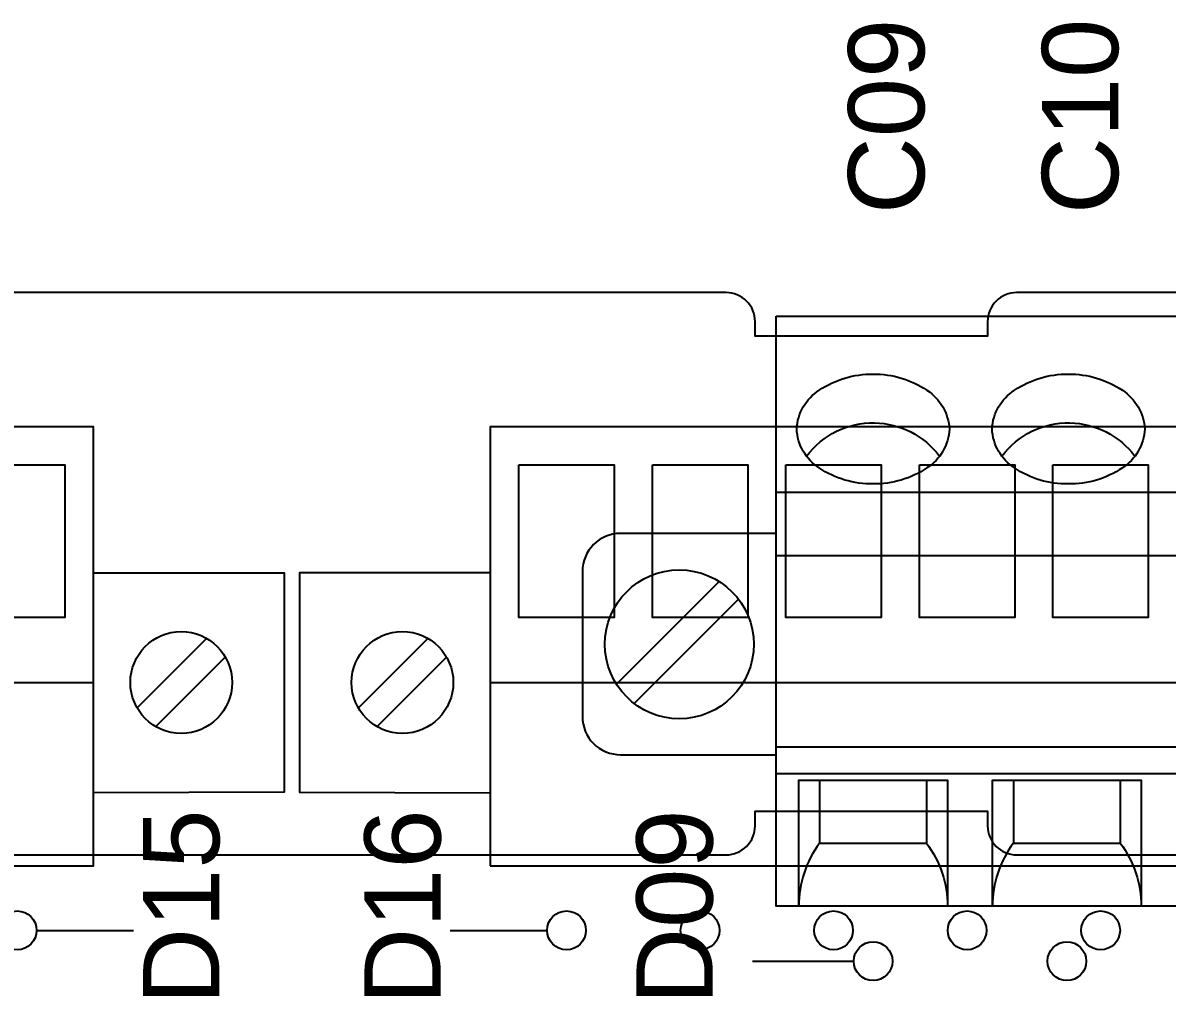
# Model space of a CAD drawing. Extents: x 0.3 to 23.7, y 0.2 to 17.8.
# Drawn here: x 20.025 to 21.206, y 4.316 to 5.32 of the extents above; entities that cross this region are included whole.
import ezdxf

# ---------------------------------------------------------------- set-up
doc = ezdxf.new("R2010")
doc.units = 0
doc.header["$MEASUREMENT"] = 0
for name, color, linetype in [('2_01__0-__EMPTY', 7, 'CONTINUOUS'), ('2_03__B-___3__DI___4__DO__', 7, 'CONTINUOUS'), ('2_04__1-___4__DI___4__DO_E', 7, 'CONTINUOUS'), ('2_05__C-___4__DI___4__DO_F', 7, 'CONTINUOUS'), ('2_06__D-___4__DI___3__DO_E', 7, 'CONTINUOUS'), ('2_07__2A___8__DO__ELECTROM', 7, 'CONTINUOUS'), ('2_08__2B___8__DO__ELECTROM', 7, 'CONTINUOUS'), ('2_09__2C___8__DO_ELECTROME', 7, 'CONTINUOUS'), ('2_10__2D___8__DO_ELECTROME', 7, 'CONTINUOUS'), ('2_11__2G___8__DO_ELECTROME', 7, 'CONTINUOUS'), ('2_12__3-___8__DI', 7, 'CONTINUOUS'), ('2_13__4-___14__DI', 7, 'CONTINUOUS'), ('2_14__5-___8__AI___20_MA_O', 7, 'CONTINUOUS'), ('2_15__6-___4__AI___4__AO__', 7, 'CONTINUOUS'), ('3_01__0-__EMPTY', 7, 'CONTINUOUS'), ('3_02__B-___3__DI___4__DO__', 7, 'CONTINUOUS'), ('3_03__1-___4__DI___4__DO_E', 7, 'CONTINUOUS'), ('3_04__C-___4__DI___4__DO_F', 7, 'CONTINUOUS'), ('3_05__D-___4__DI___3__DO_E', 7, 'CONTINUOUS'), ('3_06__2A___8__DO__ELECTROM', 7, 'CONTINUOUS'), ('3_07__2B___8__DO__ELECTROM', 7, 'CONTINUOUS'), ('3_08__2C___8__DO_ELECTROME', 7, 'CONTINUOUS'), ('3_09__2D___8__DO_ELECTROME', 7, 'CONTINUOUS'), ('3_10__2G___8__DO_ELECTROME', 7, 'CONTINUOUS'), ('3_11__3-___8__DI', 7, 'CONTINUOUS'), ('3_12__4-___14__DI', 7, 'CONTINUOUS'), ('3_13__5-___8__AI___20_MA_O', 7, 'CONTINUOUS'), ('3_14__6-___4__AI___4__AO__', 7, 'CONTINUOUS'), ('3_15__9-___10__RTD_INPUTS', 7, 'CONTINUOUS')]:
    doc.layers.add(name, color=color, linetype=linetype)
doc.styles.add('ARIAL', font='arial.ttf')

msp = doc.modelspace()

# ---------------------------------------------------------------- linework, layer by layer
at = {"layer": '3_01__0-__EMPTY'}
for points in [[(22.0158, 5.0419), (21.0505, 5.0419, 0.414214), (21.0206, 5.012), (21.0206, 4.9969), (20.7806, 4.9969), (20.7806, 5.012, 0.414214), (20.7508, 5.0419), (19.8555, 5.0419, 0.414214)], [(19.8555, 4.4619), (20.7508, 4.4619, 0.414214), (20.7806, 4.4918), (20.7806, 4.5069), (21.0206, 4.5069), (21.0206, 4.4918, 0.414214), (21.0505, 4.4619), (22.0158, 4.4619, 0.414214)]]:
    msp.add_lwpolyline(points, format="xyb", dxfattribs=at)
msp.add_lwpolyline([(20.7778, 4.3522), (20.8824, 4.3522)], dxfattribs=at)
for centre in [(20.9024, 4.3522), (21.1024, 4.3522)]:
    msp.add_circle(centre, 0.02, dxfattribs=at)
at = {"layer": '3_02__B-___3__DI___4__DO__'}
msp.add_lwpolyline([(20.8024, 5.0177), (22.4024, 5.0177), (22.4024, 4.4089), (20.8024, 4.4089)], close=True, dxfattribs=at)
for points in [[(20.8236, 4.9012, -0.244062), (20.8467, 4.9412, -0.154167), (20.9024, 4.9578, -0.154167), (20.958, 4.9412, -0.236767), (20.9811, 4.9012, -0.24406), (20.958, 4.8611, -0.154167), (20.9024, 4.8446, -0.154167), (20.8467, 4.8611, -0.244061)], [(21.0252, 4.9012, -0.244062), (21.0483, 4.9412, -0.154167), (21.1039, 4.9578, -0.154167), (21.1596, 4.9412, -0.236767), (21.1827, 4.9012, -0.24406), (21.1596, 4.8611, -0.154167), (21.1039, 4.8445, -0.154167), (21.0483, 4.8611, -0.244061)]]:
    msp.add_lwpolyline(points, format="xyb", close=True, dxfattribs=at)
for points in [[(20.8337, 4.8732, -0.001746), (20.8338, 4.8733, -0.240907), (20.9039, 4.9075, -0.231198), (20.9709, 4.8733, -0.005828), (20.9712, 4.8734)], [(21.0353, 4.8731, -0.001746), (21.0354, 4.8733, -0.240907), (21.1055, 4.9075, -0.231198), (21.1725, 4.8733, -0.005828), (21.1728, 4.8734)], [(20.8024, 4.7935), (20.6417, 4.7935, 0.414169), (20.6024, 4.7541), (20.6024, 4.6046, 0.414258), (20.6417, 4.5652), (20.8024, 4.5652)], [(20.8472, 4.539), (20.8472, 4.4739, 0.162853), (20.8256, 4.4089, 1.944453)], [(20.9575, 4.539), (20.9575, 4.4739, -0.162853), (20.9791, 4.4089, -1.944453)], [(21.0472, 4.539), (21.0472, 4.4739, 0.162853), (21.0256, 4.4089, 1.944453)], [(21.1575, 4.539), (21.1575, 4.4739, -0.162853), (21.1791, 4.4089, -1.944453)]]:
    msp.add_lwpolyline(points, format="xyb", dxfattribs=at)
for points in [[(20.8024, 4.8361), (22.4024, 4.8361)], [(20.8024, 4.7706), (22.4024, 4.7706)], [(20.6375, 4.638), (20.7434, 4.7439)], [(20.6559, 4.618), (20.7635, 4.7255)], [(20.8024, 4.5735), (22.4024, 4.5735)], [(20.8024, 4.5457), (22.4024, 4.5457)], [(20.8256, 4.4089), (20.8256, 4.539), (20.9791, 4.539), (20.9791, 4.4089)], [(21.0256, 4.4089), (21.0256, 4.539), (21.1791, 4.539), (21.1791, 4.4089)], [(20.8472, 4.4739), (20.9575, 4.4739)], [(21.0472, 4.4739), (21.1575, 4.4739)], [(20.7778, 4.3522), (20.8824, 4.3522)]]:
    msp.add_lwpolyline(points, dxfattribs=at)
for centre, radius in [((20.7024, 4.6791), 0.0768), ((20.9024, 4.3522), 0.02), ((21.1024, 4.3522), 0.02)]:
    msp.add_circle(centre, radius, dxfattribs=at)
at = {"layer": '3_03__1-___4__DI___4__DO_E'}
msp.add_lwpolyline([(20.8024, 5.0177), (22.4024, 5.0177), (22.4024, 4.4089), (20.8024, 4.4089)], close=True, dxfattribs=at)
for points in [[(20.8236, 4.9012, -0.244062), (20.8467, 4.9412, -0.154167), (20.9024, 4.9578, -0.154167), (20.958, 4.9412, -0.236767), (20.9811, 4.9012, -0.24406), (20.958, 4.8611, -0.154167), (20.9024, 4.8446, -0.154167), (20.8467, 4.8611, -0.244061)], [(21.0252, 4.9012, -0.244062), (21.0483, 4.9412, -0.154167), (21.1039, 4.9578, -0.154167), (21.1596, 4.9412, -0.236767), (21.1827, 4.9012, -0.24406), (21.1596, 4.8611, -0.154167), (21.1039, 4.8445, -0.154167), (21.0483, 4.8611, -0.244061)]]:
    msp.add_lwpolyline(points, format="xyb", close=True, dxfattribs=at)
for points in [[(20.8337, 4.8732, -0.001746), (20.8338, 4.8733, -0.240907), (20.9039, 4.9075, -0.231198), (20.9709, 4.8733, -0.005828), (20.9712, 4.8734)], [(21.0353, 4.8731, -0.001746), (21.0354, 4.8733, -0.240907), (21.1055, 4.9075, -0.231198), (21.1725, 4.8733, -0.005828), (21.1728, 4.8734)], [(20.8024, 4.7935), (20.6417, 4.7935, 0.414169), (20.6024, 4.7541), (20.6024, 4.6046, 0.414258), (20.6417, 4.5652), (20.8024, 4.5652)], [(20.8472, 4.539), (20.8472, 4.4739, 0.162853), (20.8256, 4.4089, 1.944453)], [(20.9575, 4.539), (20.9575, 4.4739, -0.162853), (20.9791, 4.4089, -1.944453)], [(21.0472, 4.539), (21.0472, 4.4739, 0.162853), (21.0256, 4.4089, 1.944453)], [(21.1575, 4.539), (21.1575, 4.4739, -0.162853), (21.1791, 4.4089, -1.944453)]]:
    msp.add_lwpolyline(points, format="xyb", dxfattribs=at)
for points in [[(20.8024, 4.8361), (22.4024, 4.8361)], [(20.8024, 4.7706), (22.4024, 4.7706)], [(20.6375, 4.638), (20.7434, 4.7439)], [(20.6559, 4.618), (20.7635, 4.7255)], [(20.8024, 4.5735), (22.4024, 4.5735)], [(20.8024, 4.5457), (22.4024, 4.5457)], [(20.8256, 4.4089), (20.8256, 4.539), (20.9791, 4.539), (20.9791, 4.4089)], [(21.0256, 4.4089), (21.0256, 4.539), (21.1791, 4.539), (21.1791, 4.4089)], [(20.8472, 4.4739), (20.9575, 4.4739)], [(21.0472, 4.4739), (21.1575, 4.4739)], [(20.7778, 4.3522), (20.8824, 4.3522)]]:
    msp.add_lwpolyline(points, dxfattribs=at)
for centre, radius in [((20.7024, 4.6791), 0.0768), ((20.9024, 4.3522), 0.02), ((21.1024, 4.3522), 0.02)]:
    msp.add_circle(centre, radius, dxfattribs=at)
at = {"layer": '3_04__C-___4__DI___4__DO_F'}
msp.add_lwpolyline([(20.8024, 5.0177), (22.4024, 5.0177), (22.4024, 4.4089), (20.8024, 4.4089)], close=True, dxfattribs=at)
for points in [[(20.8236, 4.9012, -0.244062), (20.8467, 4.9412, -0.154167), (20.9024, 4.9578, -0.154167), (20.958, 4.9412, -0.236767), (20.9811, 4.9012, -0.24406), (20.958, 4.8611, -0.154167), (20.9024, 4.8446, -0.154167), (20.8467, 4.8611, -0.244061)], [(21.0252, 4.9012, -0.244062), (21.0483, 4.9412, -0.154167), (21.1039, 4.9578, -0.154167), (21.1596, 4.9412, -0.236767), (21.1827, 4.9012, -0.24406), (21.1596, 4.8611, -0.154167), (21.1039, 4.8445, -0.154167), (21.0483, 4.8611, -0.244061)]]:
    msp.add_lwpolyline(points, format="xyb", close=True, dxfattribs=at)
for points in [[(20.8337, 4.8732, -0.001746), (20.8338, 4.8733, -0.240907), (20.9039, 4.9075, -0.231198), (20.9709, 4.8733, -0.005828), (20.9712, 4.8734)], [(21.0353, 4.8731, -0.001746), (21.0354, 4.8733, -0.240907), (21.1055, 4.9075, -0.231198), (21.1725, 4.8733, -0.005828), (21.1728, 4.8734)], [(20.8024, 4.7935), (20.6417, 4.7935, 0.414169), (20.6024, 4.7541), (20.6024, 4.6046, 0.414258), (20.6417, 4.5652), (20.8024, 4.5652)], [(20.8472, 4.539), (20.8472, 4.4739, 0.162853), (20.8256, 4.4089, 1.944453)], [(20.9575, 4.539), (20.9575, 4.4739, -0.162853), (20.9791, 4.4089, -1.944453)], [(21.0472, 4.539), (21.0472, 4.4739, 0.162853), (21.0256, 4.4089, 1.944453)], [(21.1575, 4.539), (21.1575, 4.4739, -0.162853), (21.1791, 4.4089, -1.944453)]]:
    msp.add_lwpolyline(points, format="xyb", dxfattribs=at)
for points in [[(20.8024, 4.8361), (22.4024, 4.8361)], [(20.8024, 4.7706), (22.4024, 4.7706)], [(20.6375, 4.638), (20.7434, 4.7439)], [(20.6559, 4.618), (20.7635, 4.7255)], [(20.8024, 4.5735), (22.4024, 4.5735)], [(20.8024, 4.5457), (22.4024, 4.5457)], [(20.8256, 4.4089), (20.8256, 4.539), (20.9791, 4.539), (20.9791, 4.4089)], [(21.0256, 4.4089), (21.0256, 4.539), (21.1791, 4.539), (21.1791, 4.4089)], [(20.8472, 4.4739), (20.9575, 4.4739)], [(21.0472, 4.4739), (21.1575, 4.4739)], [(20.7778, 4.3522), (20.8824, 4.3522)]]:
    msp.add_lwpolyline(points, dxfattribs=at)
for centre, radius in [((20.7024, 4.6791), 0.0768), ((20.9024, 4.3522), 0.02), ((21.1024, 4.3522), 0.02)]:
    msp.add_circle(centre, radius, dxfattribs=at)
at = {"layer": '3_05__D-___4__DI___3__DO_E'}
msp.add_lwpolyline([(20.8024, 5.0177), (22.4024, 5.0177), (22.4024, 4.4089), (20.8024, 4.4089)], close=True, dxfattribs=at)
for points in [[(20.8236, 4.9012, -0.244062), (20.8467, 4.9412, -0.154167), (20.9024, 4.9578, -0.154167), (20.958, 4.9412, -0.236767), (20.9811, 4.9012, -0.24406), (20.958, 4.8611, -0.154167), (20.9024, 4.8446, -0.154167), (20.8467, 4.8611, -0.244061)], [(21.0252, 4.9012, -0.244062), (21.0483, 4.9412, -0.154167), (21.1039, 4.9578, -0.154167), (21.1596, 4.9412, -0.236767), (21.1827, 4.9012, -0.24406), (21.1596, 4.8611, -0.154167), (21.1039, 4.8445, -0.154167), (21.0483, 4.8611, -0.244061)]]:
    msp.add_lwpolyline(points, format="xyb", close=True, dxfattribs=at)
for points in [[(20.8337, 4.8732, -0.001746), (20.8338, 4.8733, -0.240907), (20.9039, 4.9075, -0.231198), (20.9709, 4.8733, -0.005828), (20.9712, 4.8734)], [(21.0353, 4.8731, -0.001746), (21.0354, 4.8733, -0.240907), (21.1055, 4.9075, -0.231198), (21.1725, 4.8733, -0.005828), (21.1728, 4.8734)], [(20.8024, 4.7935), (20.6417, 4.7935, 0.414169), (20.6024, 4.7541), (20.6024, 4.6046, 0.414258), (20.6417, 4.5652), (20.8024, 4.5652)], [(20.8472, 4.539), (20.8472, 4.4739, 0.162853), (20.8256, 4.4089, 1.944453)], [(20.9575, 4.539), (20.9575, 4.4739, -0.162853), (20.9791, 4.4089, -1.944453)], [(21.0472, 4.539), (21.0472, 4.4739, 0.162853), (21.0256, 4.4089, 1.944453)], [(21.1575, 4.539), (21.1575, 4.4739, -0.162853), (21.1791, 4.4089, -1.944453)]]:
    msp.add_lwpolyline(points, format="xyb", dxfattribs=at)
for points in [[(20.8024, 4.8361), (22.4024, 4.8361)], [(20.8024, 4.7706), (22.4024, 4.7706)], [(20.6375, 4.638), (20.7434, 4.7439)], [(20.6559, 4.618), (20.7635, 4.7255)], [(20.8024, 4.5735), (22.4024, 4.5735)], [(20.8024, 4.5457), (22.4024, 4.5457)], [(20.8256, 4.4089), (20.8256, 4.539), (20.9791, 4.539), (20.9791, 4.4089)], [(21.0256, 4.4089), (21.0256, 4.539), (21.1791, 4.539), (21.1791, 4.4089)], [(20.8472, 4.4739), (20.9575, 4.4739)], [(21.0472, 4.4739), (21.1575, 4.4739)], [(20.7778, 4.3522), (20.8824, 4.3522)]]:
    msp.add_lwpolyline(points, dxfattribs=at)
for centre, radius in [((20.7024, 4.6791), 0.0768), ((20.9024, 4.3522), 0.02), ((21.1024, 4.3522), 0.02)]:
    msp.add_circle(centre, radius, dxfattribs=at)
at = {"layer": '3_06__2A___8__DO__ELECTROM'}
msp.add_lwpolyline([(20.8024, 5.0177), (22.4024, 5.0177), (22.4024, 4.4089), (20.8024, 4.4089)], close=True, dxfattribs=at)
for points in [[(20.8236, 4.9012, -0.244062), (20.8467, 4.9412, -0.154167), (20.9024, 4.9578, -0.154167), (20.958, 4.9412, -0.236767), (20.9811, 4.9012, -0.24406), (20.958, 4.8611, -0.154167), (20.9024, 4.8446, -0.154167), (20.8467, 4.8611, -0.244061)], [(21.0252, 4.9012, -0.244062), (21.0483, 4.9412, -0.154167), (21.1039, 4.9578, -0.154167), (21.1596, 4.9412, -0.236767), (21.1827, 4.9012, -0.24406), (21.1596, 4.8611, -0.154167), (21.1039, 4.8445, -0.154167), (21.0483, 4.8611, -0.244061)]]:
    msp.add_lwpolyline(points, format="xyb", close=True, dxfattribs=at)
for points in [[(20.8337, 4.8732, -0.001746), (20.8338, 4.8733, -0.240907), (20.9039, 4.9075, -0.231198), (20.9709, 4.8733, -0.005828), (20.9712, 4.8734)], [(21.0353, 4.8731, -0.001746), (21.0354, 4.8733, -0.240907), (21.1055, 4.9075, -0.231198), (21.1725, 4.8733, -0.005828), (21.1728, 4.8734)], [(20.8024, 4.7935), (20.6417, 4.7935, 0.414169), (20.6024, 4.7541), (20.6024, 4.6046, 0.414258), (20.6417, 4.5652), (20.8024, 4.5652)], [(20.8472, 4.539), (20.8472, 4.4739, 0.162853), (20.8256, 4.4089, 1.944453)], [(20.9575, 4.539), (20.9575, 4.4739, -0.162853), (20.9791, 4.4089, -1.944453)], [(21.0472, 4.539), (21.0472, 4.4739, 0.162853), (21.0256, 4.4089, 1.944453)], [(21.1575, 4.539), (21.1575, 4.4739, -0.162853), (21.1791, 4.4089, -1.944453)]]:
    msp.add_lwpolyline(points, format="xyb", dxfattribs=at)
for points in [[(20.8024, 4.8361), (22.4024, 4.8361)], [(20.8024, 4.7706), (22.4024, 4.7706)], [(20.6375, 4.638), (20.7434, 4.7439)], [(20.6559, 4.618), (20.7635, 4.7255)], [(20.8024, 4.5735), (22.4024, 4.5735)], [(20.8024, 4.5457), (22.4024, 4.5457)], [(20.8256, 4.4089), (20.8256, 4.539), (20.9791, 4.539), (20.9791, 4.4089)], [(21.0256, 4.4089), (21.0256, 4.539), (21.1791, 4.539), (21.1791, 4.4089)], [(20.8472, 4.4739), (20.9575, 4.4739)], [(21.0472, 4.4739), (21.1575, 4.4739)], [(20.7778, 4.3522), (20.8824, 4.3522)]]:
    msp.add_lwpolyline(points, dxfattribs=at)
for centre, radius in [((20.7024, 4.6791), 0.0768), ((20.9024, 4.3522), 0.02), ((21.1024, 4.3522), 0.02)]:
    msp.add_circle(centre, radius, dxfattribs=at)
at = {"layer": '3_07__2B___8__DO__ELECTROM'}
msp.add_lwpolyline([(20.8024, 5.0177), (22.4024, 5.0177), (22.4024, 4.4089), (20.8024, 4.4089)], close=True, dxfattribs=at)
for points in [[(20.8236, 4.9012, -0.244062), (20.8467, 4.9412, -0.154167), (20.9024, 4.9578, -0.154167), (20.958, 4.9412, -0.236767), (20.9811, 4.9012, -0.24406), (20.958, 4.8611, -0.154167), (20.9024, 4.8446, -0.154167), (20.8467, 4.8611, -0.244061)], [(21.0252, 4.9012, -0.244062), (21.0483, 4.9412, -0.154167), (21.1039, 4.9578, -0.154167), (21.1596, 4.9412, -0.236767), (21.1827, 4.9012, -0.24406), (21.1596, 4.8611, -0.154167), (21.1039, 4.8445, -0.154167), (21.0483, 4.8611, -0.244061)]]:
    msp.add_lwpolyline(points, format="xyb", close=True, dxfattribs=at)
for points in [[(20.8337, 4.8732, -0.001746), (20.8338, 4.8733, -0.240907), (20.9039, 4.9075, -0.231198), (20.9709, 4.8733, -0.005828), (20.9712, 4.8734)], [(21.0353, 4.8731, -0.001746), (21.0354, 4.8733, -0.240907), (21.1055, 4.9075, -0.231198), (21.1725, 4.8733, -0.005828), (21.1728, 4.8734)], [(20.8024, 4.7935), (20.6417, 4.7935, 0.414169), (20.6024, 4.7541), (20.6024, 4.6046, 0.414258), (20.6417, 4.5652), (20.8024, 4.5652)], [(20.8472, 4.539), (20.8472, 4.4739, 0.162853), (20.8256, 4.4089, 1.944453)], [(20.9575, 4.539), (20.9575, 4.4739, -0.162853), (20.9791, 4.4089, -1.944453)], [(21.0472, 4.539), (21.0472, 4.4739, 0.162853), (21.0256, 4.4089, 1.944453)], [(21.1575, 4.539), (21.1575, 4.4739, -0.162853), (21.1791, 4.4089, -1.944453)]]:
    msp.add_lwpolyline(points, format="xyb", dxfattribs=at)
for points in [[(20.8024, 4.8361), (22.4024, 4.8361)], [(20.8024, 4.7706), (22.4024, 4.7706)], [(20.6375, 4.638), (20.7434, 4.7439)], [(20.6559, 4.618), (20.7635, 4.7255)], [(20.8024, 4.5735), (22.4024, 4.5735)], [(20.8024, 4.5457), (22.4024, 4.5457)], [(20.8256, 4.4089), (20.8256, 4.539), (20.9791, 4.539), (20.9791, 4.4089)], [(21.0256, 4.4089), (21.0256, 4.539), (21.1791, 4.539), (21.1791, 4.4089)], [(20.8472, 4.4739), (20.9575, 4.4739)], [(21.0472, 4.4739), (21.1575, 4.4739)], [(20.7778, 4.3522), (20.8824, 4.3522)]]:
    msp.add_lwpolyline(points, dxfattribs=at)
for centre, radius in [((20.7024, 4.6791), 0.0768), ((20.9024, 4.3522), 0.02), ((21.1024, 4.3522), 0.02)]:
    msp.add_circle(centre, radius, dxfattribs=at)
at = {"layer": '3_08__2C___8__DO_ELECTROME'}
msp.add_lwpolyline([(20.8024, 5.0177), (22.4024, 5.0177), (22.4024, 4.4089), (20.8024, 4.4089)], close=True, dxfattribs=at)
for points in [[(20.8236, 4.9012, -0.244062), (20.8467, 4.9412, -0.154167), (20.9024, 4.9578, -0.154167), (20.958, 4.9412, -0.236767), (20.9811, 4.9012, -0.24406), (20.958, 4.8611, -0.154167), (20.9024, 4.8446, -0.154167), (20.8467, 4.8611, -0.244061)], [(21.0252, 4.9012, -0.244062), (21.0483, 4.9412, -0.154167), (21.1039, 4.9578, -0.154167), (21.1596, 4.9412, -0.236767), (21.1827, 4.9012, -0.24406), (21.1596, 4.8611, -0.154167), (21.1039, 4.8445, -0.154167), (21.0483, 4.8611, -0.244061)]]:
    msp.add_lwpolyline(points, format="xyb", close=True, dxfattribs=at)
for points in [[(20.8337, 4.8732, -0.001746), (20.8338, 4.8733, -0.240907), (20.9039, 4.9075, -0.231198), (20.9709, 4.8733, -0.005828), (20.9712, 4.8734)], [(21.0353, 4.8731, -0.001746), (21.0354, 4.8733, -0.240907), (21.1055, 4.9075, -0.231198), (21.1725, 4.8733, -0.005828), (21.1728, 4.8734)], [(20.8024, 4.7935), (20.6417, 4.7935, 0.414169), (20.6024, 4.7541), (20.6024, 4.6046, 0.414258), (20.6417, 4.5652), (20.8024, 4.5652)], [(20.8472, 4.539), (20.8472, 4.4739, 0.162853), (20.8256, 4.4089, 1.944453)], [(20.9575, 4.539), (20.9575, 4.4739, -0.162853), (20.9791, 4.4089, -1.944453)], [(21.0472, 4.539), (21.0472, 4.4739, 0.162853), (21.0256, 4.4089, 1.944453)], [(21.1575, 4.539), (21.1575, 4.4739, -0.162853), (21.1791, 4.4089, -1.944453)]]:
    msp.add_lwpolyline(points, format="xyb", dxfattribs=at)
for points in [[(20.8024, 4.8361), (22.4024, 4.8361)], [(20.8024, 4.7706), (22.4024, 4.7706)], [(20.6375, 4.638), (20.7434, 4.7439)], [(20.6559, 4.618), (20.7635, 4.7255)], [(20.8024, 4.5735), (22.4024, 4.5735)], [(20.8024, 4.5457), (22.4024, 4.5457)], [(20.8256, 4.4089), (20.8256, 4.539), (20.9791, 4.539), (20.9791, 4.4089)], [(21.0256, 4.4089), (21.0256, 4.539), (21.1791, 4.539), (21.1791, 4.4089)], [(20.8472, 4.4739), (20.9575, 4.4739)], [(21.0472, 4.4739), (21.1575, 4.4739)], [(20.7778, 4.3522), (20.8824, 4.3522)]]:
    msp.add_lwpolyline(points, dxfattribs=at)
for centre, radius in [((20.7024, 4.6791), 0.0768), ((20.9024, 4.3522), 0.02), ((21.1024, 4.3522), 0.02)]:
    msp.add_circle(centre, radius, dxfattribs=at)
at = {"layer": '3_09__2D___8__DO_ELECTROME'}
msp.add_lwpolyline([(20.8024, 5.0177), (22.4024, 5.0177), (22.4024, 4.4089), (20.8024, 4.4089)], close=True, dxfattribs=at)
for points in [[(20.8236, 4.9012, -0.244062), (20.8467, 4.9412, -0.154167), (20.9024, 4.9578, -0.154167), (20.958, 4.9412, -0.236767), (20.9811, 4.9012, -0.24406), (20.958, 4.8611, -0.154167), (20.9024, 4.8446, -0.154167), (20.8467, 4.8611, -0.244061)], [(21.0252, 4.9012, -0.244062), (21.0483, 4.9412, -0.154167), (21.1039, 4.9578, -0.154167), (21.1596, 4.9412, -0.236767), (21.1827, 4.9012, -0.24406), (21.1596, 4.8611, -0.154167), (21.1039, 4.8445, -0.154167), (21.0483, 4.8611, -0.244061)]]:
    msp.add_lwpolyline(points, format="xyb", close=True, dxfattribs=at)
for points in [[(20.8337, 4.8732, -0.001746), (20.8338, 4.8733, -0.240907), (20.9039, 4.9075, -0.231198), (20.9709, 4.8733, -0.005828), (20.9712, 4.8734)], [(21.0353, 4.8731, -0.001746), (21.0354, 4.8733, -0.240907), (21.1055, 4.9075, -0.231198), (21.1725, 4.8733, -0.005828), (21.1728, 4.8734)], [(20.8024, 4.7935), (20.6417, 4.7935, 0.414169), (20.6024, 4.7541), (20.6024, 4.6046, 0.414258), (20.6417, 4.5652), (20.8024, 4.5652)], [(20.8472, 4.539), (20.8472, 4.4739, 0.162853), (20.8256, 4.4089, 1.944453)], [(20.9575, 4.539), (20.9575, 4.4739, -0.162853), (20.9791, 4.4089, -1.944453)], [(21.0472, 4.539), (21.0472, 4.4739, 0.162853), (21.0256, 4.4089, 1.944453)], [(21.1575, 4.539), (21.1575, 4.4739, -0.162853), (21.1791, 4.4089, -1.944453)]]:
    msp.add_lwpolyline(points, format="xyb", dxfattribs=at)
for points in [[(20.8024, 4.8361), (22.4024, 4.8361)], [(20.8024, 4.7706), (22.4024, 4.7706)], [(20.6375, 4.638), (20.7434, 4.7439)], [(20.6559, 4.618), (20.7635, 4.7255)], [(20.8024, 4.5735), (22.4024, 4.5735)], [(20.8024, 4.5457), (22.4024, 4.5457)], [(20.8256, 4.4089), (20.8256, 4.539), (20.9791, 4.539), (20.9791, 4.4089)], [(21.0256, 4.4089), (21.0256, 4.539), (21.1791, 4.539), (21.1791, 4.4089)], [(20.8472, 4.4739), (20.9575, 4.4739)], [(21.0472, 4.4739), (21.1575, 4.4739)], [(20.7778, 4.3522), (20.8824, 4.3522)]]:
    msp.add_lwpolyline(points, dxfattribs=at)
for centre, radius in [((20.7024, 4.6791), 0.0768), ((20.9024, 4.3522), 0.02), ((21.1024, 4.3522), 0.02)]:
    msp.add_circle(centre, radius, dxfattribs=at)
at = {"layer": '3_10__2G___8__DO_ELECTROME'}
msp.add_lwpolyline([(20.8024, 5.0177), (22.4024, 5.0177), (22.4024, 4.4089), (20.8024, 4.4089)], close=True, dxfattribs=at)
for points in [[(20.8236, 4.9012, -0.244062), (20.8467, 4.9412, -0.154167), (20.9024, 4.9578, -0.154167), (20.958, 4.9412, -0.236767), (20.9811, 4.9012, -0.24406), (20.958, 4.8611, -0.154167), (20.9024, 4.8446, -0.154167), (20.8467, 4.8611, -0.244061)], [(21.0252, 4.9012, -0.244062), (21.0483, 4.9412, -0.154167), (21.1039, 4.9578, -0.154167), (21.1596, 4.9412, -0.236767), (21.1827, 4.9012, -0.24406), (21.1596, 4.8611, -0.154167), (21.1039, 4.8445, -0.154167), (21.0483, 4.8611, -0.244061)]]:
    msp.add_lwpolyline(points, format="xyb", close=True, dxfattribs=at)
for points in [[(20.8337, 4.8732, -0.001746), (20.8338, 4.8733, -0.240907), (20.9039, 4.9075, -0.231198), (20.9709, 4.8733, -0.005828), (20.9712, 4.8734)], [(21.0353, 4.8731, -0.001746), (21.0354, 4.8733, -0.240907), (21.1055, 4.9075, -0.231198), (21.1725, 4.8733, -0.005828), (21.1728, 4.8734)], [(20.8024, 4.7935), (20.6417, 4.7935, 0.414169), (20.6024, 4.7541), (20.6024, 4.6046, 0.414258), (20.6417, 4.5652), (20.8024, 4.5652)], [(20.8472, 4.539), (20.8472, 4.4739, 0.162853), (20.8256, 4.4089, 1.944453)], [(20.9575, 4.539), (20.9575, 4.4739, -0.162853), (20.9791, 4.4089, -1.944453)], [(21.0472, 4.539), (21.0472, 4.4739, 0.162853), (21.0256, 4.4089, 1.944453)], [(21.1575, 4.539), (21.1575, 4.4739, -0.162853), (21.1791, 4.4089, -1.944453)]]:
    msp.add_lwpolyline(points, format="xyb", dxfattribs=at)
for points in [[(20.8024, 4.8361), (22.4024, 4.8361)], [(20.8024, 4.7706), (22.4024, 4.7706)], [(20.6375, 4.638), (20.7434, 4.7439)], [(20.6559, 4.618), (20.7635, 4.7255)], [(20.8024, 4.5735), (22.4024, 4.5735)], [(20.8024, 4.5457), (22.4024, 4.5457)], [(20.8256, 4.4089), (20.8256, 4.539), (20.9791, 4.539), (20.9791, 4.4089)], [(21.0256, 4.4089), (21.0256, 4.539), (21.1791, 4.539), (21.1791, 4.4089)], [(20.8472, 4.4739), (20.9575, 4.4739)], [(21.0472, 4.4739), (21.1575, 4.4739)], [(20.7778, 4.3522), (20.8824, 4.3522)]]:
    msp.add_lwpolyline(points, dxfattribs=at)
for centre, radius in [((20.7024, 4.6791), 0.0768), ((20.9024, 4.3522), 0.02), ((21.1024, 4.3522), 0.02)]:
    msp.add_circle(centre, radius, dxfattribs=at)
at = {"layer": '3_11__3-___8__DI'}
msp.add_lwpolyline([(20.8024, 5.0177), (22.4024, 5.0177), (22.4024, 4.4089), (20.8024, 4.4089)], close=True, dxfattribs=at)
for points in [[(20.8236, 4.9012, -0.244062), (20.8467, 4.9412, -0.154167), (20.9024, 4.9578, -0.154167), (20.958, 4.9412, -0.236767), (20.9811, 4.9012, -0.24406), (20.958, 4.8611, -0.154167), (20.9024, 4.8446, -0.154167), (20.8467, 4.8611, -0.244061)], [(21.0252, 4.9012, -0.244062), (21.0483, 4.9412, -0.154167), (21.1039, 4.9578, -0.154167), (21.1596, 4.9412, -0.236767), (21.1827, 4.9012, -0.24406), (21.1596, 4.8611, -0.154167), (21.1039, 4.8445, -0.154167), (21.0483, 4.8611, -0.244061)]]:
    msp.add_lwpolyline(points, format="xyb", close=True, dxfattribs=at)
for points in [[(20.8337, 4.8732, -0.001746), (20.8338, 4.8733, -0.240907), (20.9039, 4.9075, -0.231198), (20.9709, 4.8733, -0.005828), (20.9712, 4.8734)], [(21.0353, 4.8731, -0.001746), (21.0354, 4.8733, -0.240907), (21.1055, 4.9075, -0.231198), (21.1725, 4.8733, -0.005828), (21.1728, 4.8734)], [(20.8024, 4.7935), (20.6417, 4.7935, 0.414169), (20.6024, 4.7541), (20.6024, 4.6046, 0.414258), (20.6417, 4.5652), (20.8024, 4.5652)], [(20.8472, 4.539), (20.8472, 4.4739, 0.162853), (20.8256, 4.4089, 1.944453)], [(20.9575, 4.539), (20.9575, 4.4739, -0.162853), (20.9791, 4.4089, -1.944453)], [(21.0472, 4.539), (21.0472, 4.4739, 0.162853), (21.0256, 4.4089, 1.944453)], [(21.1575, 4.539), (21.1575, 4.4739, -0.162853), (21.1791, 4.4089, -1.944453)]]:
    msp.add_lwpolyline(points, format="xyb", dxfattribs=at)
for points in [[(20.8024, 4.8361), (22.4024, 4.8361)], [(20.8024, 4.7706), (22.4024, 4.7706)], [(20.6375, 4.638), (20.7434, 4.7439)], [(20.6559, 4.618), (20.7635, 4.7255)], [(20.8024, 4.5735), (22.4024, 4.5735)], [(20.8024, 4.5457), (22.4024, 4.5457)], [(20.8256, 4.4089), (20.8256, 4.539), (20.9791, 4.539), (20.9791, 4.4089)], [(21.0256, 4.4089), (21.0256, 4.539), (21.1791, 4.539), (21.1791, 4.4089)], [(20.8472, 4.4739), (20.9575, 4.4739)], [(21.0472, 4.4739), (21.1575, 4.4739)], [(20.7778, 4.3522), (20.8824, 4.3522)]]:
    msp.add_lwpolyline(points, dxfattribs=at)
for centre, radius in [((20.7024, 4.6791), 0.0768), ((20.9024, 4.3522), 0.02), ((21.1024, 4.3522), 0.02)]:
    msp.add_circle(centre, radius, dxfattribs=at)
at = {"layer": '3_12__4-___14__DI'}
msp.add_lwpolyline([(20.8024, 5.0177), (22.4024, 5.0177), (22.4024, 4.4089), (20.8024, 4.4089)], close=True, dxfattribs=at)
for points in [[(20.8236, 4.9012, -0.244062), (20.8467, 4.9412, -0.154167), (20.9024, 4.9578, -0.154167), (20.958, 4.9412, -0.236767), (20.9811, 4.9012, -0.24406), (20.958, 4.8611, -0.154167), (20.9024, 4.8446, -0.154167), (20.8467, 4.8611, -0.244061)], [(21.0252, 4.9012, -0.244062), (21.0483, 4.9412, -0.154167), (21.1039, 4.9578, -0.154167), (21.1596, 4.9412, -0.236767), (21.1827, 4.9012, -0.24406), (21.1596, 4.8611, -0.154167), (21.1039, 4.8445, -0.154167), (21.0483, 4.8611, -0.244061)]]:
    msp.add_lwpolyline(points, format="xyb", close=True, dxfattribs=at)
for points in [[(20.8337, 4.8732, -0.001746), (20.8338, 4.8733, -0.240907), (20.9039, 4.9075, -0.231198), (20.9709, 4.8733, -0.005828), (20.9712, 4.8734)], [(21.0353, 4.8731, -0.001746), (21.0354, 4.8733, -0.240907), (21.1055, 4.9075, -0.231198), (21.1725, 4.8733, -0.005828), (21.1728, 4.8734)], [(20.8024, 4.7935), (20.6417, 4.7935, 0.414169), (20.6024, 4.7541), (20.6024, 4.6046, 0.414258), (20.6417, 4.5652), (20.8024, 4.5652)], [(20.8472, 4.539), (20.8472, 4.4739, 0.162853), (20.8256, 4.4089, 1.944453)], [(20.9575, 4.539), (20.9575, 4.4739, -0.162853), (20.9791, 4.4089, -1.944453)], [(21.0472, 4.539), (21.0472, 4.4739, 0.162853), (21.0256, 4.4089, 1.944453)], [(21.1575, 4.539), (21.1575, 4.4739, -0.162853), (21.1791, 4.4089, -1.944453)]]:
    msp.add_lwpolyline(points, format="xyb", dxfattribs=at)
for points in [[(20.8024, 4.8361), (22.4024, 4.8361)], [(20.8024, 4.7706), (22.4024, 4.7706)], [(20.6375, 4.638), (20.7434, 4.7439)], [(20.6559, 4.618), (20.7635, 4.7255)], [(20.8024, 4.5735), (22.4024, 4.5735)], [(20.8024, 4.5457), (22.4024, 4.5457)], [(20.8256, 4.4089), (20.8256, 4.539), (20.9791, 4.539), (20.9791, 4.4089)], [(21.0256, 4.4089), (21.0256, 4.539), (21.1791, 4.539), (21.1791, 4.4089)], [(20.8472, 4.4739), (20.9575, 4.4739)], [(21.0472, 4.4739), (21.1575, 4.4739)], [(20.7778, 4.3522), (20.8824, 4.3522)]]:
    msp.add_lwpolyline(points, dxfattribs=at)
for centre, radius in [((20.7024, 4.6791), 0.0768), ((20.9024, 4.3522), 0.02), ((21.1024, 4.3522), 0.02)]:
    msp.add_circle(centre, radius, dxfattribs=at)
at = {"layer": '3_13__5-___8__AI___20_MA_O'}
msp.add_lwpolyline([(20.8024, 5.0177), (22.4024, 5.0177), (22.4024, 4.4089), (20.8024, 4.4089)], close=True, dxfattribs=at)
for points in [[(20.8236, 4.9012, -0.244062), (20.8467, 4.9412, -0.154167), (20.9024, 4.9578, -0.154167), (20.958, 4.9412, -0.236767), (20.9811, 4.9012, -0.24406), (20.958, 4.8611, -0.154167), (20.9024, 4.8446, -0.154167), (20.8467, 4.8611, -0.244061)], [(21.0252, 4.9012, -0.244062), (21.0483, 4.9412, -0.154167), (21.1039, 4.9578, -0.154167), (21.1596, 4.9412, -0.236767), (21.1827, 4.9012, -0.24406), (21.1596, 4.8611, -0.154167), (21.1039, 4.8445, -0.154167), (21.0483, 4.8611, -0.244061)]]:
    msp.add_lwpolyline(points, format="xyb", close=True, dxfattribs=at)
for points in [[(20.8337, 4.8732, -0.001746), (20.8338, 4.8733, -0.240907), (20.9039, 4.9075, -0.231198), (20.9709, 4.8733, -0.005828), (20.9712, 4.8734)], [(21.0353, 4.8731, -0.001746), (21.0354, 4.8733, -0.240907), (21.1055, 4.9075, -0.231198), (21.1725, 4.8733, -0.005828), (21.1728, 4.8734)], [(20.8024, 4.7935), (20.6417, 4.7935, 0.414169), (20.6024, 4.7541), (20.6024, 4.6046, 0.414258), (20.6417, 4.5652), (20.8024, 4.5652)], [(20.8472, 4.539), (20.8472, 4.4739, 0.162853), (20.8256, 4.4089, 1.944453)], [(20.9575, 4.539), (20.9575, 4.4739, -0.162853), (20.9791, 4.4089, -1.944453)], [(21.0472, 4.539), (21.0472, 4.4739, 0.162853), (21.0256, 4.4089, 1.944453)], [(21.1575, 4.539), (21.1575, 4.4739, -0.162853), (21.1791, 4.4089, -1.944453)]]:
    msp.add_lwpolyline(points, format="xyb", dxfattribs=at)
for points in [[(20.8024, 4.8361), (22.4024, 4.8361)], [(20.8024, 4.7706), (22.4024, 4.7706)], [(20.6375, 4.638), (20.7434, 4.7439)], [(20.6559, 4.618), (20.7635, 4.7255)], [(20.8024, 4.5735), (22.4024, 4.5735)], [(20.8024, 4.5457), (22.4024, 4.5457)], [(20.8256, 4.4089), (20.8256, 4.539), (20.9791, 4.539), (20.9791, 4.4089)], [(21.0256, 4.4089), (21.0256, 4.539), (21.1791, 4.539), (21.1791, 4.4089)], [(20.8472, 4.4739), (20.9575, 4.4739)], [(21.0472, 4.4739), (21.1575, 4.4739)], [(20.7778, 4.3522), (20.8824, 4.3522)]]:
    msp.add_lwpolyline(points, dxfattribs=at)
for centre, radius in [((20.7024, 4.6791), 0.0768), ((20.9024, 4.3522), 0.02), ((21.1024, 4.3522), 0.02)]:
    msp.add_circle(centre, radius, dxfattribs=at)
at = {"layer": '3_14__6-___4__AI___4__AO__'}
msp.add_lwpolyline([(20.8024, 5.0177), (22.4024, 5.0177), (22.4024, 4.4089), (20.8024, 4.4089)], close=True, dxfattribs=at)
for points in [[(20.8236, 4.9012, -0.244062), (20.8467, 4.9412, -0.154167), (20.9024, 4.9578, -0.154167), (20.958, 4.9412, -0.236767), (20.9811, 4.9012, -0.24406), (20.958, 4.8611, -0.154167), (20.9024, 4.8446, -0.154167), (20.8467, 4.8611, -0.244061)], [(21.0252, 4.9012, -0.244062), (21.0483, 4.9412, -0.154167), (21.1039, 4.9578, -0.154167), (21.1596, 4.9412, -0.236767), (21.1827, 4.9012, -0.24406), (21.1596, 4.8611, -0.154167), (21.1039, 4.8445, -0.154167), (21.0483, 4.8611, -0.244061)]]:
    msp.add_lwpolyline(points, format="xyb", close=True, dxfattribs=at)
for points in [[(20.8337, 4.8732, -0.001746), (20.8338, 4.8733, -0.240907), (20.9039, 4.9075, -0.231198), (20.9709, 4.8733, -0.005828), (20.9712, 4.8734)], [(21.0353, 4.8731, -0.001746), (21.0354, 4.8733, -0.240907), (21.1055, 4.9075, -0.231198), (21.1725, 4.8733, -0.005828), (21.1728, 4.8734)], [(20.8024, 4.7935), (20.6417, 4.7935, 0.414169), (20.6024, 4.7541), (20.6024, 4.6046, 0.414258), (20.6417, 4.5652), (20.8024, 4.5652)], [(20.8472, 4.539), (20.8472, 4.4739, 0.162853), (20.8256, 4.4089, 1.944453)], [(20.9575, 4.539), (20.9575, 4.4739, -0.162853), (20.9791, 4.4089, -1.944453)], [(21.0472, 4.539), (21.0472, 4.4739, 0.162853), (21.0256, 4.4089, 1.944453)], [(21.1575, 4.539), (21.1575, 4.4739, -0.162853), (21.1791, 4.4089, -1.944453)]]:
    msp.add_lwpolyline(points, format="xyb", dxfattribs=at)
for points in [[(20.8024, 4.8361), (22.4024, 4.8361)], [(20.8024, 4.7706), (22.4024, 4.7706)], [(20.6375, 4.638), (20.7434, 4.7439)], [(20.6559, 4.618), (20.7635, 4.7255)], [(20.8024, 4.5735), (22.4024, 4.5735)], [(20.8024, 4.5457), (22.4024, 4.5457)], [(20.8256, 4.4089), (20.8256, 4.539), (20.9791, 4.539), (20.9791, 4.4089)], [(21.0256, 4.4089), (21.0256, 4.539), (21.1791, 4.539), (21.1791, 4.4089)], [(20.8472, 4.4739), (20.9575, 4.4739)], [(21.0472, 4.4739), (21.1575, 4.4739)], [(20.7778, 4.3522), (20.8824, 4.3522)]]:
    msp.add_lwpolyline(points, dxfattribs=at)
for centre, radius in [((20.7024, 4.6791), 0.0768), ((20.9024, 4.3522), 0.02), ((21.1024, 4.3522), 0.02)]:
    msp.add_circle(centre, radius, dxfattribs=at)
at = {"layer": '3_15__9-___10__RTD_INPUTS'}
for points in [[(18.0112, 4.4507), (20.0978, 4.4507), (20.0978, 4.9035), (18.0112, 4.9035)], [(20.5073, 4.4507), (22.5939, 4.4507), (22.5939, 4.9035), (20.5073, 4.9035)], [(19.9699, 4.8641), (20.0683, 4.8641), (20.0683, 4.7066), (19.9699, 4.7066)], [(20.5368, 4.8641), (20.6352, 4.8641), (20.6352, 4.7066), (20.5368, 4.7066)], [(20.6746, 4.8641), (20.773, 4.8641), (20.773, 4.7066), (20.6746, 4.7066)], [(20.8124, 4.8641), (20.9108, 4.8641), (20.9108, 4.7066), (20.8124, 4.7066)], [(20.9502, 4.8641), (21.0486, 4.8641), (21.0486, 4.7066), (20.9502, 4.7066)], [(21.088, 4.8641), (21.1864, 4.8641), (21.1864, 4.7066), (21.088, 4.7066)]]:
    msp.add_lwpolyline(points, close=True, dxfattribs=at)
for points in [[(20.0978, 4.7529), (20.2947, 4.7529), (20.2947, 4.5265), (20.0978, 4.5259)], [(20.5073, 4.7529), (20.3104, 4.7529), (20.3104, 4.5265), (20.5073, 4.5259)], [(20.2146, 4.6851), (20.1429, 4.6134)], [(20.443, 4.6851), (20.3713, 4.6134)], [(20.1621, 4.5942), (20.2339, 4.6659)], [(20.3905, 4.5942), (20.4622, 4.6659)], [(18.0112, 4.6397), (20.0978, 4.6397)], [(20.5073, 4.6397), (22.5939, 4.6397)], [(20.0391, 4.384), (20.1391, 4.384)], [(20.466, 4.384), (20.566, 4.384)]]:
    msp.add_lwpolyline(points, dxfattribs=at)
for centre, radius in [((20.1884, 4.6397), 0.0525), ((20.4167, 4.6397), 0.0525), ((20.0191, 4.384), 0.02), ((20.586, 4.384), 0.02), ((20.7238, 4.384), 0.02), ((20.8616, 4.384), 0.02), ((20.9994, 4.384), 0.02), ((21.1372, 4.384), 0.02)]:
    msp.add_circle(centre, radius, dxfattribs=at)

# ---------------------------------------------------------------- texts
at = {"layer": '2_01__0-__EMPTY', "style": 'ARIAL'}
for s, p in [('C09', (20.9553, 5.1229)), ('C10', (21.1553, 5.1229))]:
    msp.add_text(s, height=0.07867, rotation=90, dxfattribs=at).set_placement(p)
at = {"layer": '2_03__B-___3__DI___4__DO__', "style": 'ARIAL'}
for s, p in [('C09', (20.9553, 5.1229)), ('C10', (21.1553, 5.1229))]:
    msp.add_text(s, height=0.07867, rotation=90, dxfattribs=at).set_placement(p)
at = {"layer": '2_04__1-___4__DI___4__DO_E', "style": 'ARIAL'}
for s, p in [('C09', (20.9553, 5.1229)), ('C10', (21.1553, 5.1229))]:
    msp.add_text(s, height=0.07867, rotation=90, dxfattribs=at).set_placement(p)
at = {"layer": '2_05__C-___4__DI___4__DO_F', "style": 'ARIAL'}
for s, p in [('C09', (20.9553, 5.1229)), ('C10', (21.1553, 5.1229))]:
    msp.add_text(s, height=0.07867, rotation=90, dxfattribs=at).set_placement(p)
at = {"layer": '2_06__D-___4__DI___3__DO_E', "style": 'ARIAL'}
for s, p in [('C09', (20.9553, 5.1229)), ('C10', (21.1553, 5.1229))]:
    msp.add_text(s, height=0.07867, rotation=90, dxfattribs=at).set_placement(p)
at = {"layer": '2_07__2A___8__DO__ELECTROM', "style": 'ARIAL'}
for s, p in [('C09', (20.9553, 5.1229)), ('C10', (21.1553, 5.1229))]:
    msp.add_text(s, height=0.07867, rotation=90, dxfattribs=at).set_placement(p)
at = {"layer": '2_08__2B___8__DO__ELECTROM', "style": 'ARIAL'}
for s, p in [('C09', (20.9553, 5.1229)), ('C10', (21.1553, 5.1229))]:
    msp.add_text(s, height=0.07867, rotation=90, dxfattribs=at).set_placement(p)
at = {"layer": '2_09__2C___8__DO_ELECTROME', "style": 'ARIAL'}
for s, p in [('C09', (20.9553, 5.1229)), ('C10', (21.1553, 5.1229))]:
    msp.add_text(s, height=0.07867, rotation=90, dxfattribs=at).set_placement(p)
at = {"layer": '2_10__2D___8__DO_ELECTROME', "style": 'ARIAL'}
for s, p in [('C09', (20.9553, 5.1229)), ('C10', (21.1553, 5.1229))]:
    msp.add_text(s, height=0.07867, rotation=90, dxfattribs=at).set_placement(p)
at = {"layer": '2_11__2G___8__DO_ELECTROME', "style": 'ARIAL'}
for s, p in [('C09', (20.9553, 5.1229)), ('C10', (21.1553, 5.1229))]:
    msp.add_text(s, height=0.07867, rotation=90, dxfattribs=at).set_placement(p)
at = {"layer": '2_12__3-___8__DI', "style": 'ARIAL'}
for s, p in [('C09', (20.9553, 5.1229)), ('C10', (21.1553, 5.1229))]:
    msp.add_text(s, height=0.07867, rotation=90, dxfattribs=at).set_placement(p)
at = {"layer": '2_13__4-___14__DI', "style": 'ARIAL'}
for s, p in [('C09', (20.9553, 5.1229)), ('C10', (21.1553, 5.1229))]:
    msp.add_text(s, height=0.07867, rotation=90, dxfattribs=at).set_placement(p)
at = {"layer": '2_14__5-___8__AI___20_MA_O', "style": 'ARIAL'}
for s, p in [('C09', (20.9553, 5.1229)), ('C10', (21.1553, 5.1229))]:
    msp.add_text(s, height=0.07867, rotation=90, dxfattribs=at).set_placement(p)
at = {"layer": '2_15__6-___4__AI___4__AO__', "style": 'ARIAL'}
for s, p in [('C09', (20.9553, 5.1229)), ('C10', (21.1553, 5.1229))]:
    msp.add_text(s, height=0.07867, rotation=90, dxfattribs=at).set_placement(p)
at = {"layer": '3_01__0-__EMPTY', "style": 'ARIAL'}
msp.add_text('D0', height=0.07867, rotation=90, dxfattribs=at).set_placement((20.7368, 4.3072))
at = {"layer": '3_02__B-___3__DI___4__DO__', "style": 'ARIAL'}
msp.add_text('D09', height=0.07867, rotation=90, dxfattribs=at).set_placement((20.7368, 4.3072))
at = {"layer": '3_03__1-___4__DI___4__DO_E', "style": 'ARIAL'}
msp.add_text('D09', height=0.07867, rotation=90, dxfattribs=at).set_placement((20.7368, 4.3072))
at = {"layer": '3_04__C-___4__DI___4__DO_F', "style": 'ARIAL'}
msp.add_text('D09', height=0.07867, rotation=90, dxfattribs=at).set_placement((20.7368, 4.3072))
at = {"layer": '3_05__D-___4__DI___3__DO_E', "style": 'ARIAL'}
msp.add_text('D09', height=0.07867, rotation=90, dxfattribs=at).set_placement((20.7368, 4.3072))
at = {"layer": '3_06__2A___8__DO__ELECTROM', "style": 'ARIAL'}
msp.add_text('D09', height=0.07867, rotation=90, dxfattribs=at).set_placement((20.7368, 4.3072))
at = {"layer": '3_07__2B___8__DO__ELECTROM', "style": 'ARIAL'}
msp.add_text('D09', height=0.07867, rotation=90, dxfattribs=at).set_placement((20.7368, 4.3072))
at = {"layer": '3_08__2C___8__DO_ELECTROME', "style": 'ARIAL'}
msp.add_text('D09', height=0.07867, rotation=90, dxfattribs=at).set_placement((20.7368, 4.3072))
at = {"layer": '3_09__2D___8__DO_ELECTROME', "style": 'ARIAL'}
msp.add_text('D09', height=0.07867, rotation=90, dxfattribs=at).set_placement((20.7368, 4.3072))
at = {"layer": '3_10__2G___8__DO_ELECTROME', "style": 'ARIAL'}
msp.add_text('D09', height=0.07867, rotation=90, dxfattribs=at).set_placement((20.7368, 4.3072))
at = {"layer": '3_11__3-___8__DI', "style": 'ARIAL'}
msp.add_text('D09', height=0.07867, rotation=90, dxfattribs=at).set_placement((20.7368, 4.3072))
at = {"layer": '3_12__4-___14__DI', "style": 'ARIAL'}
msp.add_text('D09', height=0.07867, rotation=90, dxfattribs=at).set_placement((20.7368, 4.3072))
at = {"layer": '3_13__5-___8__AI___20_MA_O', "style": 'ARIAL'}
msp.add_text('D09', height=0.07867, rotation=90, dxfattribs=at).set_placement((20.7368, 4.3072))
at = {"layer": '3_14__6-___4__AI___4__AO__', "style": 'ARIAL'}
msp.add_text('D09', height=0.07867, rotation=90, dxfattribs=at).set_placement((20.7368, 4.3072))
at = {"layer": '3_15__9-___10__RTD_INPUTS', "style": 'ARIAL'}
for s, p in [('D15', (20.2277, 4.3072)), ('D16', (20.4561, 4.3072))]:
    msp.add_text(s, height=0.07867, rotation=90, dxfattribs=at).set_placement(p)

doc.saveas('drawing.dxf')
